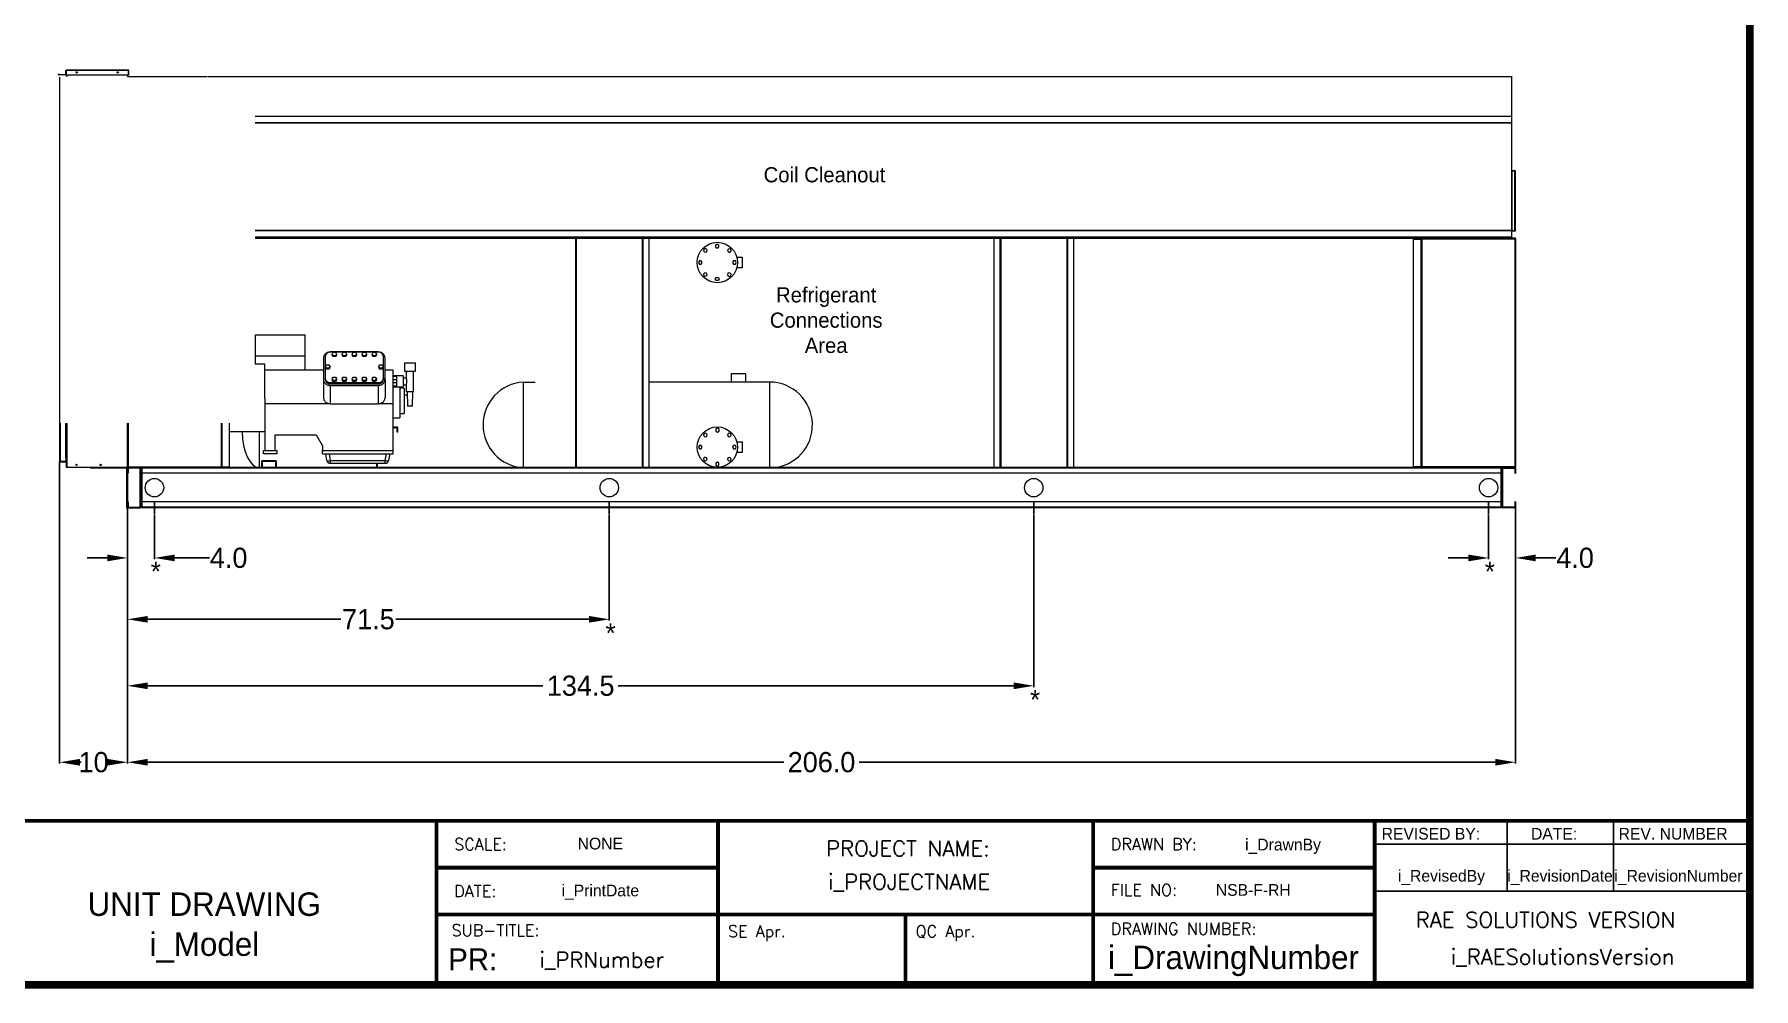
# Model space of a CAD drawing. Header units: inches. Extents: x 3940 to 4398, y -300 to -10.
# Drawn here: x 4138.4 to 4393.5, y -293.3 to -151.7 of the extents above; entities that cross this region are included whole.
import ezdxf
from ezdxf.enums import TextEntityAlignment as Align

# ---------------------------------------------------------------- set-up
doc = ezdxf.new("R2010")
doc.units = ezdxf.units.IN
doc.header["$MEASUREMENT"] = 0
doc.header["$PDSIZE"] = -1
doc.layers.add('L192', color=7, linetype='Continuous')
doc.styles.add('SIMPLEX', font='SIMPLEX')
doc.dimstyles.get("Standard").update_dxf_attribs({"dimtxt": 3, "dimasz": 3, "dimexe": 0.18, "dimexo": 0.0625, "dimgap": 0.09, "dimtad": 0, "dimtih": 1, "dimtoh": 1, "dimdec": 1, "dimzin": 0, "dimdsep": 46, "dimtxsty": 'Standard', "dimcen": 0.09, "dimadec": 0, "dimazin": 0, "dimtfac": 1, "dimtdec": 1, "dimtofl": 0, "dimtmove": 0, "dimatfit": 3, "dimfxl": 1, "dimtolj": 1, "dimtzin": 0, "dimarcsym": 0})

# ---------------------------------------------------------------- blocks, each defined once
blk = doc.blocks.new('*D2')
at = {"color": 0, "lineweight": -2}
for p, q in [((4152.19, -222.04), (4152.19, -229.59)), ((4156.19, -223.04), (4156.19, -229.59)), ((4149.19, -229.41), (4146.19, -229.41)), ((4159.19, -229.41), (4164.36, -229.41))]:
    blk.add_line(p, q, dxfattribs=at)
at = {"color": 0}
for points in [[(4149.19, -228.91), (4149.19, -229.91), (4152.19, -229.41)], [(4159.19, -228.91), (4159.19, -229.91), (4156.19, -229.41)]]:
    blk.add_solid(points, dxfattribs=at)
at = {"layer": 'Defpoints', "color": 0}
for p in [(4152.19, -221.98), (4156.19, -222.98), (4152.19, -229.41)]:
    blk.add_point(p, dxfattribs=at)
at = {"color": 0, "insert": (4167.2, -229.41), "char_height": 3, "attachment_point": 5}
blk.add_mtext('\\A1;4.0', dxfattribs=at)
blk = doc.blocks.new('*D3')
at = {"color": 0, "lineweight": -2}
for p, q in [((4142.12, -215.13), (4142.12, -259.92)), ((4152.19, -222.04), (4152.19, -259.92)), ((4145.12, -259.74), (4145.32, -259.74)), ((4149.19, -259.74), (4149, -259.74))]:
    blk.add_line(p, q, dxfattribs=at)
at = {"color": 0}
for points in [[(4145.12, -259.24), (4145.12, -260.24), (4142.12, -259.74)], [(4149.19, -259.24), (4149.19, -260.24), (4152.19, -259.74)]]:
    blk.add_solid(points, dxfattribs=at)
at = {"layer": 'Defpoints', "color": 0}
for p in [(4142.12, -215.07), (4152.19, -221.98), (4142.12, -259.74)]:
    blk.add_point(p, dxfattribs=at)
at = {"color": 0, "insert": (4147.16, -259.74), "char_height": 3, "attachment_point": 5}
blk.add_mtext('\\A1;10', dxfattribs=at)
blk = doc.blocks.new('*D4')
at = {"color": 0, "lineweight": -2}
for p, q in [((4358.19, -221.93), (4358.19, -229.59)), ((4354.19, -223.04), (4354.19, -229.59)), ((4351.19, -229.41), (4348.19, -229.41)), ((4361.19, -229.41), (4364.19, -229.41))]:
    blk.add_line(p, q, dxfattribs=at)
at = {"color": 0}
for points in [[(4351.19, -228.91), (4351.19, -229.91), (4354.19, -229.41)], [(4361.19, -228.91), (4361.19, -229.91), (4358.19, -229.41)]]:
    blk.add_solid(points, dxfattribs=at)
at = {"layer": 'Defpoints', "color": 0}
for p in [(4358.19, -221.87), (4354.19, -222.98), (4358.19, -229.41)]:
    blk.add_point(p, dxfattribs=at)
at = {"color": 0, "insert": (4367.03, -229.41), "char_height": 3, "attachment_point": 5}
blk.add_mtext('\\A1;4.0', dxfattribs=at)
blk = doc.blocks.new('*D5')
at = {"color": 0, "lineweight": -2}
for p, q in [((4152.19, -225.87), (4152.19, -259.92)), ((4358.19, -225.82), (4358.19, -259.92)), ((4155.19, -259.74), (4249.6, -259.74)), ((4355.19, -259.74), (4260.78, -259.74))]:
    blk.add_line(p, q, dxfattribs=at)
at = {"color": 0}
for points in [[(4155.19, -259.24), (4155.19, -260.24), (4152.19, -259.74)], [(4355.19, -259.24), (4355.19, -260.24), (4358.19, -259.74)]]:
    blk.add_solid(points, dxfattribs=at)
at = {"layer": 'Defpoints', "color": 0}
for p in [(4152.19, -225.81), (4358.19, -225.76), (4358.19, -259.74)]:
    blk.add_point(p, dxfattribs=at)
at = {"color": 0, "insert": (4255.19, -259.74), "char_height": 3, "attachment_point": 5}
blk.add_mtext('\\A1;206.0', dxfattribs=at)
blk = doc.blocks.new('*D11')
at = {"color": 0, "lineweight": -2}
for p, q in [((4152.19, -222.04), (4152.19, -238.7)), ((4223.69, -223.04), (4223.69, -238.7)), ((4155.19, -238.52), (4183.85, -238.52)), ((4220.69, -238.52), (4192.03, -238.52))]:
    blk.add_line(p, q, dxfattribs=at)
at = {"color": 0}
for points in [[(4155.19, -238.02), (4155.19, -239.02), (4152.19, -238.52)], [(4220.69, -238.02), (4220.69, -239.02), (4223.69, -238.52)]]:
    blk.add_solid(points, dxfattribs=at)
at = {"layer": 'Defpoints', "color": 0}
for p in [(4152.19, -221.98), (4223.69, -222.98), (4223.69, -238.52)]:
    blk.add_point(p, dxfattribs=at)
at = {"color": 0, "insert": (4187.94, -238.52), "char_height": 3, "attachment_point": 5}
blk.add_mtext('\\A1;71.5', dxfattribs=at)
blk = doc.blocks.new('*D12')
at = {"color": 0, "lineweight": -2}
for p, q in [((4152.19, -222.04), (4152.19, -248.57)), ((4286.69, -223.04), (4286.69, -248.57)), ((4155.19, -248.39), (4213.85, -248.39)), ((4283.69, -248.39), (4225.03, -248.39))]:
    blk.add_line(p, q, dxfattribs=at)
at = {"color": 0}
for points in [[(4155.19, -247.89), (4155.19, -248.89), (4152.19, -248.39)], [(4283.69, -247.89), (4283.69, -248.89), (4286.69, -248.39)]]:
    blk.add_solid(points, dxfattribs=at)
at = {"layer": 'Defpoints', "color": 0}
for p in [(4152.19, -221.98), (4286.69, -222.98), (4286.69, -248.39)]:
    blk.add_point(p, dxfattribs=at)
at = {"color": 0, "insert": (4219.44, -248.39), "char_height": 3, "attachment_point": 5}
blk.add_mtext('\\A1;134.5', dxfattribs=at)

msp = doc.modelspace()

# ---------------------------------------------------------------- linework, layer by layer
at = {"color": 7, "lineweight": 25}
for p, q in [((4392.97, -292.78), (4392.97, -14.34)), ((4198.06, -268.42), (4337.28, -268.42)), ((4198.06, -292.78), (4198.06, -268.42)), ((4239.83, -268.42), (4239.83, -292.78)), ((4295.51, -268.42), (4295.51, -282.34)), ((4337.28, -268.42), (4337.28, -292.78)), ((4337.28, -268.42), (4392.97, -268.42)), ((4337.28, -268.42), (4337.28, -271.9)), ((4356.93, -268.42), (4356.93, -278.86)), ((4372.75, -268.42), (4372.75, -278.86)), ((4337.28, -271.9), (4392.97, -271.9)), ((4239.83, -275.38), (4198.06, -275.38)), ((4295.51, -275.38), (4337.28, -275.38)), ((4295.51, -282.34), (4295.51, -275.38)), ((4337.28, -278.86), (4392.97, -278.86)), ((4337.28, -282.34), (4198.06, -282.34)), ((4267.67, -282.34), (4267.67, -292.78)), ((4295.51, -282.34), (4295.51, -292.78))]:
    msp.add_line(p, q, dxfattribs=at)
at = {"color": 7, "linetype": 'Continuous', "lineweight": 15}
for p, q in [((4242.63, -184.78), (4243.39, -184.78)), ((4243.39, -184.78), (4243.39, -186.35)), ((4243.39, -186.35), (4242.63, -186.35)), ((4242.63, -212.18), (4243.39, -212.18)), ((4243.39, -213.75), (4242.63, -213.75)), ((4243.39, -212.18), (4243.39, -213.75))]:
    msp.add_line(p, q, dxfattribs=at)
at = {"color": 7}
for p, q in [((4156.19, -220.98), (4156.19, -222.98)), ((4156.19, -220.98), (4156.19, -222.98)), ((4223.69, -220.98), (4223.69, -222.98)), ((4286.69, -220.98), (4286.69, -222.98)), ((4354.19, -220.98), (4354.19, -222.98)), ((4354.19, -220.98), (4354.19, -222.98))]:
    msp.add_line(p, q, dxfattribs=at)
at = {"color": 7, "lineweight": 25}
for points, const_width in [([(3947.47, -292.78), (4392.97, -292.78), (4392.97, -14.34), (3947.47, -14.34), (3947.47, -292.78)], 1.11), ([(4392.97, -268.42), (4058.84, -268.42), (4058.84, -292.78)], 0.557), ([(4198.06, -268.42), (4198.06, -292.78)], 0.557), ([(4239.83, -268.42), (4239.83, -292.78)], 0.557), ([(4295.51, -268.42), (4295.51, -292.78)], 0.557), ([(4337.28, -292.78), (4337.28, -268.42), (4392.97, -268.42)], 0.557), ([(4239.83, -275.38), (4198.06, -275.38)], 0.557), ([(4337.28, -275.38), (4295.51, -275.38), (4295.51, -292.78)], 0.557), ([(4337.28, -282.34), (4198.06, -282.34)], 0.557), ([(4267.67, -282.34), (4267.67, -292.78)], 0.557)]:
    msp.add_lwpolyline(points, dxfattribs=dict(at, const_width=const_width))
at = {"color": 7, "linetype": 'Continuous', "lineweight": 15}
for points in [[(4238.15, -183.97), (4238.22, -183.7), (4238.02, -183.5), (4237.75, -183.57), (4237.68, -183.85), (4237.88, -184.04)], [(4239.43, -183.12), (4239.57, -183.37), (4239.85, -183.37), (4239.99, -183.12), (4239.85, -182.88), (4239.57, -182.88)], [(4241.32, -183.98), (4241.59, -184.05), (4241.79, -183.85), (4241.72, -183.58), (4241.45, -183.51), (4241.25, -183.71)], [(4237.49, -185.56), (4237.35, -185.31), (4237.07, -185.31), (4236.93, -185.56), (4237.07, -185.8), (4237.35, -185.8)], [(4241.98, -185.57), (4242.12, -185.81), (4242.4, -185.81), (4242.54, -185.57), (4242.4, -185.32), (4242.12, -185.32)], [(4238.14, -187.14), (4237.87, -187.07), (4237.67, -187.27), (4237.74, -187.54), (4238.02, -187.61), (4238.21, -187.41)], [(4239.43, -188), (4239.57, -187.76), (4239.85, -187.76), (4239.99, -188), (4239.85, -188.24), (4239.57, -188.24)], [(4241.31, -187.15), (4241.24, -187.42), (4241.44, -187.62), (4241.71, -187.55), (4241.78, -187.28), (4241.58, -187.08)], [(4238.15, -211.37), (4238.22, -211.1), (4238.02, -210.9), (4237.75, -210.97), (4237.68, -211.24), (4237.88, -211.44)], [(4241.32, -211.38), (4241.59, -211.45), (4241.79, -211.25), (4241.72, -210.98), (4241.45, -210.91), (4241.25, -211.11)], [(4237.49, -212.95), (4237.35, -212.71), (4237.07, -212.71), (4236.93, -212.95), (4237.07, -213.2), (4237.35, -213.2)], [(4241.98, -212.97), (4242.12, -213.21), (4242.4, -213.21), (4242.54, -212.97), (4242.4, -212.72), (4242.12, -212.72)], [(4238.14, -214.54), (4237.87, -214.47), (4237.67, -214.67), (4237.74, -214.94), (4238.02, -215.01), (4238.21, -214.81)], [(4241.31, -214.55), (4241.24, -214.82), (4241.44, -215.02), (4241.71, -214.95), (4241.78, -214.68), (4241.58, -214.48)]]:
    msp.add_lwpolyline(points, close=True, dxfattribs=at)
for centre in [(4239.73, -185.56), (4239.73, -212.96)]:
    msp.add_circle(centre, 3, dxfattribs=at)
at = {"color": 7, "lineweight": 25}
msp.add_point((4337.28, -292.78), dxfattribs=at)
at = {"layer": 'L192', "color": 7, "linetype": 'Continuous', "lineweight": 15}
for p, q in [((4142.15, -157.63), (4141.9, -157.64)), ((4141.9, -157.64), (4141.9, -157.71)), ((4142.15, -157.7), (4141.9, -157.71)), ((4142.12, -158.03), (4142.12, -215.07)), ((4142.12, -158.03), (4142.12, -215.07)), ((4142.15, -157.63), (4143.05, -157.59)), ((4142.15, -157.63), (4142.15, -157.7)), ((4142.15, -157.7), (4143.05, -157.66)), ((4143.12, -157.05), (4143.05, -157.05)), ((4143.05, -157.59), (4143.05, -157.05)), ((4143.12, -157.59), (4143.05, -157.59)), ((4143.05, -157.59), (4143.05, -157.66)), ((4143.12, -157.05), (4143.12, -156.98)), ((4143.12, -156.98), (4152.27, -156.98)), ((4152.27, -157.05), (4143.12, -157.05)), ((4143.12, -157.73), (4143.12, -157.05)), ((4143.12, -157.59), (4143.12, -157.05)), ((4143.12, -157.11), (4143.12, -157.11)), ((4143.12, -157.93), (4143.12, -157.59)), ((4152.27, -157.73), (4143.12, -157.73)), ((4143.19, -157.73), (4143.19, -157.93)), ((4152.12, -157.73), (4152.12, -157.93)), ((4152.19, -157.73), (4152.19, -157.93)), ((4152.19, -157.93), (4164.07, -157.93)), ((4152.27, -156.98), (4152.27, -157.05)), ((4152.27, -157.05), (4152.27, -157.73)), ((4152.27, -157.05), (4152.27, -157.73)), ((4152.34, -157.05), (4152.27, -157.05)), ((4152.34, -157.73), (4152.27, -157.73)), ((4152.34, -157.05), (4152.34, -157.73)), ((4164.15, -157.93), (4357.65, -157.93)), ((4171.12, -157.97), (4357.65, -157.97)), ((4357.65, -157.97), (4357.65, -157.93)), ((4357.65, -171.98), (4357.65, -157.97)), ((4171.12, -163.84), (4357.6, -163.84)), ((4171.12, -164.76), (4357.6, -164.76)), ((4171.12, -164.76), (4357.6, -164.76)), ((4171.12, -164.76), (4357.6, -164.76)), ((4171.12, -164.81), (4357.6, -164.81)), ((4171.12, -164.81), (4357.6, -164.81)), ((4171.12, -164.81), (4357.6, -164.81)), ((4357.6, -171.01), (4357.6, -171.93)), ((4357.6, -171.93), (4357.6, -171.98)), ((4357.6, -171.93), (4357.6, -171.93)), ((4357.6, -171.98), (4357.65, -171.98)), ((4357.6, -171.98), (4357.6, -180.76)), ((4357.65, -171.91), (4358.09, -171.91)), ((4357.65, -171.96), (4358.09, -171.96)), ((4357.65, -171.96), (4358.09, -171.96)), ((4357.65, -171.98), (4357.65, -180.76)), ((4358.09, -171.96), (4358.09, -171.91)), ((4358.09, -180.86), (4358.09, -171.96)), ((4358.09, -171.96), (4358.13, -171.96)), ((4358.13, -171.96), (4358.13, -180.86)), ((4171.12, -180.76), (4357.6, -180.76)), ((4171.12, -180.81), (4357.6, -180.81)), ((4171.12, -180.81), (4357.6, -180.81)), ((4357.65, -180.76), (4357.6, -180.76)), ((4357.6, -180.76), (4357.6, -180.81)), ((4357.6, -180.81), (4357.6, -180.81)), ((4357.6, -180.81), (4357.6, -181.74)), ((4357.65, -181.92), (4357.65, -180.76)), ((4358.09, -180.86), (4357.65, -180.86)), ((4358.09, -180.87), (4357.65, -180.87)), ((4358.09, -180.91), (4357.65, -180.91)), ((4358.13, -180.86), (4358.09, -180.86)), ((4358.09, -180.91), (4358.09, -180.87)), ((4171.12, -181.74), (4357.6, -181.74)), ((4171.12, -181.92), (4357.65, -181.92)), ((4171.12, -181.93), (4357.4, -181.93)), ((4171.12, -181.97), (4357.4, -181.97)), ((4218.69, -181.97), (4218.69, -215.98)), ((4218.69, -181.97), (4218.69, -215.98)), ((4218.8, -181.97), (4218.8, -215.98)), ((4228.58, -181.97), (4228.58, -215.98)), ((4228.69, -181.97), (4228.69, -215.98)), ((4228.69, -215.98), (4228.69, -181.97)), ((4229.59, -215.98), (4229.59, -181.97)), ((4280.79, -215.98), (4280.79, -181.97)), ((4281.69, -181.97), (4281.69, -215.98)), ((4281.69, -215.98), (4281.69, -181.97)), ((4281.8, -181.97), (4281.8, -215.98)), ((4291.58, -181.97), (4291.58, -215.98)), ((4291.69, -181.97), (4291.69, -215.98)), ((4291.69, -181.97), (4291.69, -215.98)), ((4292.59, -181.97), (4292.59, -215.98)), ((4343.04, -215.87), (4343.04, -182.08)), ((4343.04, -182.08), (4344.19, -182.08)), ((4344.19, -182.08), (4344.19, -215.87)), ((4344.29, -182.08), (4344.19, -182.08)), ((4344.19, -215.87), (4344.19, -182.08)), ((4344.19, -182.08), (4344.19, -182.08)), ((4344.29, -181.97), (4344.29, -182.08)), ((4344.29, -182.08), (4344.29, -215.87)), ((4358.08, -182.08), (4344.29, -182.08)), ((4357.4, -181.93), (4357.4, -181.97)), ((4357.4, -181.93), (4357.65, -181.93)), ((4357.4, -181.97), (4357.5, -181.97)), ((4358.08, -181.97), (4357.5, -181.97)), ((4357.65, -181.91), (4357.9, -181.91)), ((4357.65, -181.93), (4357.65, -181.92)), ((4357.65, -181.93), (4357.65, -181.97)), ((4357.9, -181.91), (4357.9, -181.97)), ((4357.9, -181.91), (4358.15, -181.91)), ((4358.08, -182.08), (4358.08, -181.97)), ((4358.08, -181.97), (4358.08, -181.97)), ((4358.08, -181.98), (4358.15, -181.98)), ((4358.08, -182.08), (4358.08, -215.87)), ((4358.19, -182.08), (4358.08, -182.08)), ((4358.15, -181.91), (4358.15, -181.98)), ((4358.19, -182.08), (4358.19, -215.87)), ((4171.17, -196.27), (4178.55, -196.27)), ((4171.17, -199.4), (4171.17, -196.27)), ((4178.55, -199.4), (4178.55, -196.27)), ((4189.41, -198.84), (4182.29, -198.84)), ((4189.41, -198.86), (4182.29, -198.86)), ((4182.56, -199.14), (4182.73, -198.89)), ((4182.73, -198.89), (4183.05, -198.89)), ((4183.05, -198.89), (4183.21, -199.14)), ((4184.04, -199.14), (4184.21, -198.89)), ((4184.21, -198.89), (4184.53, -198.89)), ((4184.53, -198.89), (4184.69, -199.14)), ((4185.52, -199.14), (4185.69, -198.89)), ((4185.69, -198.89), (4186.01, -198.89)), ((4186.01, -198.89), (4186.17, -199.14)), ((4187, -199.14), (4187.17, -198.89)), ((4187.17, -198.89), (4187.49, -198.89)), ((4187.49, -198.89), (4187.65, -199.14)), ((4188.49, -199.14), (4188.65, -198.89)), ((4188.65, -198.89), (4188.97, -198.89)), ((4188.97, -198.89), (4189.13, -199.14)), ((4172.59, -200.66), (4171.12, -200.66)), ((4171.17, -200.66), (4171.17, -199.4)), ((4171.17, -199.4), (4178.55, -199.4)), ((4172.59, -205.73), (4172.59, -200.66)), ((4181.29, -201.55), (4172.59, -201.55)), ((4178.55, -201.55), (4178.55, -199.4)), ((4180.41, -201.48), (4180.41, -201.55)), ((4180.41, -201.48), (4181.29, -201.48)), ((4181.29, -199.73), (4181.29, -202.93)), ((4181.54, -199.52), (4181.54, -202.72)), ((4181.56, -200.98), (4181.73, -200.74)), ((4181.72, -201.23), (4181.56, -200.98)), ((4181.56, -200.98), (4181.56, -201.12)), ((4181.72, -201.37), (4181.56, -201.12)), ((4181.72, -201.23), (4181.72, -201.37)), ((4182.05, -201.24), (4181.72, -201.23)), ((4182.05, -201.37), (4181.72, -201.37)), ((4181.73, -200.74), (4182.05, -200.74)), ((4182.05, -200.74), (4182.21, -200.99)), ((4182.21, -200.99), (4182.05, -201.24)), ((4182.21, -201.12), (4182.05, -201.37)), ((4182.05, -201.24), (4182.05, -201.37)), ((4182.21, -200.99), (4182.21, -201.12)), ((4182.73, -199.39), (4182.56, -199.14)), ((4182.56, -199.14), (4182.56, -199.28)), ((4182.73, -199.53), (4182.56, -199.28)), ((4183.05, -199.39), (4182.73, -199.39)), ((4182.73, -199.39), (4182.73, -199.53)), ((4183.05, -199.53), (4182.73, -199.53)), ((4183.21, -199.14), (4183.05, -199.39)), ((4183.21, -199.28), (4183.05, -199.53)), ((4183.05, -199.39), (4183.05, -199.53)), ((4183.21, -199.14), (4183.21, -199.28)), ((4184.21, -199.39), (4184.04, -199.14)), ((4184.04, -199.14), (4184.04, -199.28)), ((4184.21, -199.53), (4184.04, -199.28)), ((4184.53, -199.39), (4184.21, -199.39)), ((4184.21, -199.39), (4184.21, -199.53)), ((4184.53, -199.53), (4184.21, -199.53)), ((4184.69, -199.14), (4184.53, -199.39)), ((4184.69, -199.28), (4184.53, -199.53)), ((4184.53, -199.39), (4184.53, -199.53)), ((4184.69, -199.14), (4184.69, -199.28)), ((4185.69, -199.39), (4185.52, -199.14)), ((4185.52, -199.14), (4185.52, -199.28)), ((4185.69, -199.53), (4185.52, -199.28)), ((4186.01, -199.39), (4185.69, -199.39)), ((4185.69, -199.39), (4185.69, -199.53)), ((4186.01, -199.53), (4185.69, -199.53)), ((4186.17, -199.14), (4186.01, -199.39)), ((4186.17, -199.28), (4186.01, -199.53)), ((4186.01, -199.39), (4186.01, -199.53)), ((4186.17, -199.14), (4186.17, -199.28)), ((4187, -199.14), (4187, -199.28)), ((4187.17, -199.39), (4187, -199.14)), ((4187.17, -199.53), (4187, -199.28)), ((4187.17, -199.39), (4187.17, -199.53)), ((4187.49, -199.39), (4187.17, -199.39)), ((4187.49, -199.53), (4187.17, -199.53)), ((4187.65, -199.14), (4187.49, -199.39)), ((4187.65, -199.28), (4187.49, -199.53)), ((4187.49, -199.39), (4187.49, -199.53)), ((4187.65, -199.14), (4187.65, -199.28)), ((4188.49, -199.14), (4188.49, -199.28)), ((4188.65, -199.39), (4188.49, -199.14)), ((4188.65, -199.53), (4188.49, -199.28)), ((4188.65, -199.39), (4188.65, -199.53)), ((4188.97, -199.39), (4188.65, -199.39)), ((4188.97, -199.53), (4188.65, -199.53)), ((4189.13, -199.14), (4188.97, -199.39)), ((4189.13, -199.28), (4188.97, -199.53)), ((4188.97, -199.39), (4188.97, -199.53)), ((4189.13, -199.14), (4189.13, -199.28)), ((4189.49, -200.99), (4189.65, -200.74)), ((4189.65, -201.24), (4189.49, -200.99)), ((4189.49, -200.99), (4189.49, -201.12)), ((4189.65, -201.37), (4189.49, -201.12)), ((4189.65, -200.74), (4189.97, -200.74)), ((4189.97, -201.23), (4189.65, -201.24)), ((4189.65, -201.24), (4189.65, -201.37)), ((4189.97, -201.37), (4189.65, -201.37)), ((4189.97, -200.74), (4190.13, -200.98)), ((4190.13, -200.98), (4189.97, -201.23)), ((4190.13, -201.12), (4189.97, -201.37)), ((4189.97, -201.23), (4189.97, -201.37)), ((4190.13, -200.98), (4190.13, -201.12)), ((4190.16, -202.72), (4190.16, -199.52)), ((4190.41, -202.93), (4190.41, -199.73)), ((4191.61, -201.55), (4190.41, -201.55)), ((4191.61, -206.52), (4191.61, -201.55)), ((4193.29, -200.46), (4193.29, -201.71)), ((4193.29, -200.46), (4194.92, -200.46)), ((4194.92, -201.71), (4194.92, -200.46)), ((4181.29, -202.93), (4181.29, -205.63)), ((4181.54, -202.72), (4181.54, -202.93)), ((4182.29, -203.39), (4182.29, -203.59)), ((4182.29, -203.39), (4189.41, -203.39)), ((4182.29, -203.59), (4189.41, -203.59)), ((4182.29, -203.82), (4189.41, -203.82)), ((4182.29, -203.82), (4182.29, -206.52)), ((4182.56, -202.83), (4182.73, -202.58)), ((4182.56, -202.83), (4182.56, -202.97)), ((4182.73, -203.08), (4182.56, -202.83)), ((4182.73, -203.22), (4182.56, -202.97)), ((4182.73, -202.58), (4183.05, -202.58)), ((4182.73, -203.08), (4182.73, -203.22)), ((4183.05, -203.08), (4182.73, -203.08)), ((4183.05, -203.22), (4182.73, -203.22)), ((4183.05, -202.58), (4183.21, -202.83)), ((4183.21, -202.83), (4183.05, -203.08)), ((4183.21, -202.97), (4183.05, -203.22)), ((4183.05, -203.08), (4183.05, -203.22)), ((4183.21, -202.83), (4183.21, -202.97)), ((4184.04, -202.83), (4184.21, -202.58)), ((4184.21, -203.08), (4184.04, -202.83)), ((4184.04, -202.83), (4184.04, -202.97)), ((4184.21, -203.22), (4184.04, -202.97)), ((4184.21, -202.58), (4184.53, -202.58)), ((4184.53, -203.08), (4184.21, -203.08)), ((4184.21, -203.08), (4184.21, -203.22)), ((4184.53, -203.22), (4184.21, -203.22)), ((4184.53, -202.58), (4184.69, -202.83)), ((4184.69, -202.83), (4184.53, -203.08)), ((4184.69, -202.97), (4184.53, -203.22)), ((4184.53, -203.08), (4184.53, -203.22)), ((4184.69, -202.83), (4184.69, -202.97)), ((4185.52, -202.83), (4185.69, -202.58)), ((4185.69, -203.08), (4185.52, -202.83)), ((4185.52, -202.83), (4185.52, -202.97)), ((4185.69, -203.22), (4185.52, -202.97)), ((4185.69, -202.58), (4186.01, -202.58)), ((4185.69, -203.08), (4185.69, -203.22)), ((4186.01, -203.08), (4185.69, -203.08)), ((4186.01, -203.22), (4185.69, -203.22)), ((4186.01, -202.58), (4186.17, -202.83)), ((4186.17, -202.83), (4186.01, -203.08)), ((4186.17, -202.97), (4186.01, -203.22)), ((4186.01, -203.08), (4186.01, -203.22)), ((4186.17, -202.83), (4186.17, -202.97)), ((4187, -202.83), (4187.17, -202.58)), ((4187.17, -203.08), (4187, -202.83)), ((4187, -202.83), (4187, -202.97)), ((4187.17, -203.22), (4187, -202.97)), ((4187.17, -202.58), (4187.49, -202.58)), ((4187.49, -203.08), (4187.17, -203.08)), ((4187.17, -203.08), (4187.17, -203.22)), ((4187.49, -203.22), (4187.17, -203.22)), ((4187.49, -202.58), (4187.65, -202.83)), ((4187.65, -202.83), (4187.49, -203.08)), ((4187.65, -202.97), (4187.49, -203.22)), ((4187.49, -203.08), (4187.49, -203.22)), ((4187.65, -202.83), (4187.65, -202.97)), ((4188.49, -202.83), (4188.65, -202.58)), ((4188.49, -202.83), (4188.49, -202.97)), ((4188.65, -203.08), (4188.49, -202.83)), ((4188.65, -203.22), (4188.49, -202.97)), ((4188.65, -202.58), (4188.97, -202.58)), ((4188.65, -203.08), (4188.65, -203.22)), ((4188.97, -203.08), (4188.65, -203.08)), ((4188.97, -203.22), (4188.65, -203.22)), ((4188.97, -202.58), (4189.13, -202.83)), ((4189.13, -202.83), (4188.97, -203.08)), ((4189.13, -202.97), (4188.97, -203.22)), ((4188.97, -203.08), (4188.97, -203.22)), ((4189.13, -202.83), (4189.13, -202.97)), ((4189.41, -203.39), (4189.41, -203.59)), ((4189.41, -203.82), (4189.41, -206.52)), ((4190.16, -202.72), (4190.16, -202.93)), ((4190.41, -202.93), (4190.41, -205.63)), ((4193.11, -202.4), (4191.61, -202.4)), ((4192.11, -202.5), (4191.61, -202.5)), ((4192.11, -202.99), (4191.61, -202.99)), ((4192.11, -203.42), (4191.61, -203.42)), ((4192.11, -203.91), (4191.61, -203.91)), ((4191.61, -204.02), (4193.11, -204.02)), ((4192.11, -202.5), (4192.11, -202.99)), ((4192.11, -202.99), (4192.11, -203.42)), ((4192.11, -203.42), (4192.11, -203.91)), ((4192.61, -204.02), (4192.61, -208.6)), ((4193.11, -202.4), (4193.11, -204.02)), ((4193.61, -202.71), (4193.11, -202.71)), ((4193.11, -203.71), (4193.61, -203.71)), ((4193.29, -201.71), (4194.92, -201.71)), ((4193.61, -202.88), (4193.61, -201.71)), ((4193.61, -202.88), (4193.61, -203.54)), ((4193.61, -204.71), (4193.61, -203.54)), ((4194.61, -204.71), (4194.61, -201.71)), ((4210.92, -203.31), (4210.92, -216.03)), ((4210.92, -203.31), (4212.69, -203.31)), ((4229.59, -203.29), (4247.47, -203.29)), ((4247.47, -203.29), (4247.47, -216.03)), ((4172.59, -205.73), (4172.59, -206.52)), ((4172.59, -206.52), (4172.59, -213.48)), ((4182.29, -206.52), (4172.59, -206.52)), ((4182.29, -206.52), (4189.41, -206.52)), ((4191.61, -206.52), (4189.41, -206.52)), ((4191.61, -213.48), (4191.61, -206.52)), ((4193.23, -204.23), (4192.61, -204.23)), ((4193.23, -204.23), (4193.23, -207.97)), ((4193.69, -205.23), (4193.23, -205.23)), ((4193.61, -204.71), (4194.61, -204.71)), ((4193.67, -204.71), (4193.74, -206.88)), ((4194.47, -206.88), (4194.54, -204.71)), ((4191.61, -208.6), (4192.61, -208.6)), ((4192.61, -207.97), (4193.23, -207.97)), ((4194.47, -206.88), (4193.74, -206.88)), ((4142.19, -209.43), (4142.19, -215.07)), ((4142.19, -209.43), (4142.19, -215.07)), ((4143.04, -214.57), (4143.04, -209.43)), ((4143.04, -209.43), (4143.04, -215.07)), ((4143.04, -214.57), (4143.04, -209.43)), ((4143.04, -209.43), (4143.04, -215.07)), ((4143.12, -215.98), (4143.12, -209.43)), ((4143.12, -215.98), (4143.12, -209.43)), ((4143.19, -209.43), (4143.19, -215.98)), ((4143.19, -209.43), (4143.19, -215.98)), ((4152.12, -209.43), (4152.12, -215.98)), ((4152.19, -209.43), (4152.19, -215.98)), ((4152.3, -209.43), (4152.3, -215.87)), ((4166.09, -209.43), (4166.09, -215.87)), ((4166.19, -209.43), (4166.19, -215.87)), ((4166.2, -215.87), (4166.2, -209.43)), ((4167.34, -215.87), (4167.34, -209.43)), ((4167.34, -210.66), (4172.59, -210.66)), ((4171.71, -210.66), (4171.71, -215.98)), ((4171.72, -210.66), (4171.72, -215.97)), ((4171.73, -210.66), (4171.73, -215.98)), ((4174.12, -211.13), (4178, -211.13)), ((4174.12, -213.48), (4174.12, -211.13)), ((4178, -211.13), (4180.2, -211.13)), ((4180.2, -211.13), (4181.11, -212.76)), ((4191.61, -209.98), (4191.82, -209.98)), ((4191.61, -210.08), (4191.82, -210.08)), ((4191.82, -209.98), (4191.82, -210.08)), ((4192.2, -209.98), (4191.82, -209.98)), ((4192.2, -210.08), (4191.82, -210.08)), ((4192.2, -209.98), (4192.2, -210.08)), ((4192.2, -210.08), (4192.3, -210.08)), ((4192.2, -210.73), (4192.2, -210.08)), ((4192.3, -210.73), (4192.2, -210.73)), ((4192.3, -210.73), (4192.3, -210.08)), ((4172.36, -213.98), (4172.36, -213.48)), ((4172.36, -213.48), (4174.36, -213.48)), ((4174.36, -213.98), (4172.36, -213.98)), ((4174.36, -213.48), (4174.36, -213.98)), ((4181.11, -212.76), (4181.11, -213.48)), ((4181.11, -213.48), (4191.61, -213.48)), ((4181.11, -213.98), (4181.11, -213.48)), ((4181.11, -213.98), (4191.61, -213.98)), ((4181.78, -214.97), (4181.61, -213.98)), ((4182.1, -213.98), (4182.27, -214.97)), ((4190.44, -214.97), (4190.61, -213.98)), ((4191.11, -213.98), (4190.93, -214.97)), ((4191.61, -213.98), (4191.61, -213.48)), ((4142.12, -215.07), (4142.19, -215.07)), ((4142.19, -215.07), (4143.04, -215.07)), ((4142.19, -215.07), (4142.19, -215.15)), ((4142.19, -215.07), (4143.12, -215.07)), ((4142.19, -215.15), (4143.12, -215.15)), ((4143.04, -214.57), (4143.12, -214.57)), ((4143.04, -214.57), (4143.04, -215.07)), ((4143.04, -215.07), (4143.12, -215.07)), ((4143.04, -215.07), (4143.04, -215.07)), ((4143.19, -215.98), (4143.12, -215.98)), ((4152.12, -215.98), (4143.19, -215.98)), ((4146.69, -215.98), (4146.69, -216.11)), ((4152.06, -216.11), (4146.69, -216.11)), ((4150.69, -216.11), (4150.19, -216.11)), ((4152.06, -215.98), (4152.06, -221.98)), ((4152.06, -215.98), (4152.06, -221.98)), ((4152.19, -215.98), (4152.12, -215.98)), ((4152.19, -215.87), (4152.3, -215.87)), ((4152.19, -215.98), (4152.19, -216.08)), ((4152.3, -216.08), (4152.19, -216.08)), ((4152.19, -216.08), (4152.19, -216.85)), ((4152.19, -216.85), (4152.19, -221.1)), ((4152.3, -216.85), (4152.19, -216.85)), ((4152.3, -215.87), (4166.09, -215.87)), ((4152.3, -215.87), (4152.3, -215.98)), ((4152.3, -215.98), (4152.3, -216.08)), ((4154.09, -215.98), (4152.3, -215.98)), ((4154.09, -216.08), (4152.3, -216.08)), ((4152.3, -216.08), (4152.3, -216.85)), ((4154.09, -215.98), (4166.09, -215.98)), ((4154.09, -216.08), (4154.09, -215.98)), ((4154.09, -221.87), (4154.09, -216.08)), ((4154.19, -216.08), (4154.09, -216.08)), ((4154.19, -216.08), (4154.19, -221.87)), ((4154.19, -216.08), (4154.3, -216.08)), ((4356.08, -215.98), (4154.3, -215.98)), ((4154.3, -215.98), (4154.3, -216.08)), ((4356.08, -216.08), (4154.3, -216.08)), ((4154.3, -216.08), (4154.3, -216.85)), ((4154.3, -216.08), (4154.3, -221.87)), ((4154.3, -216.08), (4154.3, -216.08)), ((4356.08, -216.85), (4154.3, -216.85)), ((4154.3, -221.1), (4154.3, -216.85)), ((4166.09, -215.87), (4166.09, -215.98)), ((4166.09, -215.87), (4166.19, -215.87)), ((4166.19, -215.87), (4166.2, -215.87)), ((4166.2, -215.87), (4167.34, -215.87)), ((4171.71, -215.98), (4171.72, -215.97)), ((4171.72, -215.97), (4171.73, -215.98)), ((4172.19, -215.08), (4172.09, -215.08)), ((4172.09, -215.08), (4172.09, -215.98)), ((4172.19, -214.98), (4172.19, -215.08)), ((4174.19, -214.98), (4172.19, -214.98)), ((4174.19, -215.08), (4172.19, -215.08)), ((4172.19, -215.08), (4172.19, -215.98)), ((4174.19, -215.08), (4174.19, -214.98)), ((4174.3, -215.08), (4174.19, -215.08)), ((4174.19, -215.98), (4174.19, -215.08)), ((4174.3, -215.98), (4174.3, -215.08)), ((4182.27, -214.97), (4190.44, -214.97)), ((4182.27, -214.97), (4182.27, -215.38)), ((4190.44, -215.38), (4182.27, -215.38)), ((4189.2, -215.98), (4189.2, -215.38)), ((4189.3, -215.98), (4189.3, -215.38)), ((4190.44, -215.38), (4190.44, -214.97)), ((4213.09, -215.98), (4201.29, -215.98)), ((4342.11, -215.98), (4342.11, -215.87)), ((4342.11, -215.98), (4342.11, -215.87)), ((4344.19, -215.87), (4343.04, -215.87)), ((4344.11, -215.87), (4344.17, -215.87)), ((4344.11, -215.87), (4344.11, -215.87)), ((4344.11, -215.87), (4344.11, -215.87)), ((4344.11, -215.87), (4344.11, -215.87)), ((4344.11, -215.87), (4344.11, -215.87)), ((4344.11, -215.87), (4344.11, -215.87)), ((4344.11, -215.87), (4344.11, -215.87)), ((4344.11, -215.87), (4344.11, -215.87)), ((4344.11, -215.87), (4344.11, -215.87)), ((4344.11, -215.87), (4344.11, -215.87)), ((4344.17, -215.87), (4344.29, -215.87)), ((4344.17, -215.98), (4344.17, -215.87)), ((4344.29, -215.87), (4344.19, -215.87)), ((4344.19, -215.87), (4344.19, -215.87)), ((4358.08, -215.87), (4344.29, -215.87)), ((4344.29, -215.87), (4344.29, -215.98)), ((4356.29, -215.98), (4344.29, -215.98)), ((4356.08, -215.98), (4356.08, -216.08)), ((4356.13, -215.98), (4356.08, -215.98)), ((4356.08, -216.08), (4356.08, -216.85)), ((4356.19, -216.08), (4356.08, -216.08)), ((4356.08, -221.87), (4356.08, -216.08)), ((4356.08, -216.08), (4356.08, -216.08)), ((4356.08, -221.1), (4356.08, -216.85)), ((4356.13, -215.98), (4356.13, -216.08)), ((4356.19, -221.87), (4356.19, -216.08)), ((4356.29, -216.08), (4356.19, -216.08)), ((4356.29, -215.98), (4356.29, -216.08)), ((4356.29, -215.98), (4358.08, -215.98)), ((4356.29, -221.87), (4356.29, -216.08)), ((4356.29, -216.08), (4358.08, -216.08)), ((4358.19, -215.87), (4358.08, -215.87)), ((4358.08, -215.87), (4358.08, -215.98)), ((4358.08, -215.98), (4358.19, -215.98)), ((4358.08, -216.08), (4358.08, -215.98)), ((4358.19, -216.08), (4358.08, -216.08)), ((4358.08, -216.08), (4358.08, -216.85)), ((4358.08, -216.85), (4358.19, -216.85)), ((4358.19, -215.98), (4358.19, -215.87)), ((4358.19, -215.87), (4358.19, -215.87)), ((4358.19, -216.08), (4358.19, -216.85)), ((4152.06, -221.98), (4152.19, -221.98)), ((4152.06, -221.98), (4152.06, -221.98)), ((4152.19, -221.1), (4152.3, -221.1)), ((4152.19, -221.1), (4152.19, -221.87)), ((4152.19, -221.87), (4152.19, -221.98)), ((4152.19, -221.87), (4152.3, -221.87)), ((4152.3, -221.1), (4152.3, -221.87)), ((4152.3, -221.87), (4152.3, -221.98)), ((4152.3, -221.87), (4154.09, -221.87)), ((4152.3, -221.98), (4154.09, -221.98)), ((4154.09, -221.87), (4154.19, -221.87)), ((4154.09, -221.98), (4154.09, -221.87)), ((4154.19, -221.87), (4154.3, -221.87)), ((4356.08, -221.1), (4154.3, -221.1)), ((4154.3, -221.1), (4154.3, -221.87)), ((4356.08, -221.87), (4154.3, -221.87)), ((4154.3, -221.87), (4154.3, -221.98)), ((4154.3, -221.87), (4154.3, -221.87)), ((4356.08, -221.98), (4154.3, -221.98)), ((4356.08, -221.1), (4356.08, -221.87)), ((4356.08, -221.87), (4356.08, -221.98)), ((4356.19, -221.87), (4356.08, -221.87)), ((4356.08, -221.87), (4356.08, -221.87)), ((4356.19, -221.87), (4356.29, -221.87)), ((4356.29, -221.87), (4356.29, -221.98)), ((4358.08, -221.87), (4356.29, -221.87)), ((4358.08, -221.98), (4356.29, -221.98)), ((4358.08, -221.1), (4358.08, -221.87)), ((4358.19, -221.1), (4358.08, -221.1)), ((4358.08, -221.87), (4358.19, -221.87)), ((4358.08, -221.98), (4358.08, -221.87)), ((4358.19, -221.1), (4358.19, -221.87))]:
    msp.add_line(p, q, dxfattribs=at)
at = {"layer": 'L192', "color": 7, "linetype": 'Continuous', "lineweight": 15, "flags": 128}
for points in [[(4182.29, -198.84), (4182.17, -198.85), (4182.05, -198.87), (4181.93, -198.9), (4181.82, -198.94), (4181.72, -199), (4181.62, -199.06), (4181.54, -199.14), (4181.46, -199.22), (4181.4, -199.32), (4181.35, -199.41), (4181.32, -199.52), (4181.3, -199.62), (4181.29, -199.73)], [(4182.29, -198.86), (4182.18, -198.86), (4182.08, -198.88), (4181.98, -198.92), (4181.88, -198.96), (4181.8, -199.02), (4181.72, -199.09), (4181.66, -199.16), (4181.61, -199.25), (4181.57, -199.34), (4181.55, -199.43), (4181.54, -199.52)], [(4190.41, -199.73), (4190.4, -199.62), (4190.38, -199.52), (4190.35, -199.41), (4190.3, -199.32), (4190.23, -199.22), (4190.16, -199.14), (4190.07, -199.06), (4189.98, -199), (4189.87, -198.94), (4189.76, -198.9), (4189.65, -198.87), (4189.53, -198.85), (4189.41, -198.84)], [(4190.16, -199.52), (4190.15, -199.43), (4190.13, -199.34), (4190.09, -199.25), (4190.04, -199.16), (4189.98, -199.09), (4189.9, -199.02), (4189.82, -198.96), (4189.72, -198.92), (4189.62, -198.88), (4189.52, -198.86), (4189.41, -198.86)], [(4181.29, -202.93), (4181.3, -203.03), (4181.32, -203.14), (4181.35, -203.24), (4181.4, -203.34), (4181.46, -203.43), (4181.54, -203.52), (4181.62, -203.59), (4181.72, -203.66), (4181.82, -203.71), (4181.93, -203.76), (4182.05, -203.79), (4182.17, -203.81), (4182.29, -203.82)], [(4181.54, -202.72), (4181.55, -202.82), (4181.57, -202.91), (4181.61, -203), (4181.66, -203.08), (4181.72, -203.16), (4181.8, -203.23), (4181.88, -203.28), (4181.98, -203.33), (4182.08, -203.36), (4182.18, -203.38), (4182.29, -203.39)], [(4181.54, -202.93), (4181.55, -203.02), (4181.57, -203.12), (4181.61, -203.2), (4181.66, -203.29), (4181.72, -203.36), (4181.8, -203.43), (4181.88, -203.49), (4181.98, -203.53), (4182.08, -203.57), (4182.18, -203.59), (4182.29, -203.59)], [(4189.41, -203.39), (4189.52, -203.38), (4189.62, -203.36), (4189.72, -203.33), (4189.82, -203.28), (4189.9, -203.23), (4189.98, -203.16), (4190.04, -203.08), (4190.09, -203), (4190.13, -202.91), (4190.15, -202.82), (4190.16, -202.72)], [(4189.41, -203.59), (4189.52, -203.59), (4189.62, -203.57), (4189.72, -203.53), (4189.82, -203.49), (4189.9, -203.43), (4189.98, -203.36), (4190.04, -203.29), (4190.09, -203.2), (4190.13, -203.12), (4190.15, -203.02), (4190.16, -202.93)], [(4189.41, -203.82), (4189.53, -203.81), (4189.65, -203.79), (4189.76, -203.76), (4189.87, -203.71), (4189.98, -203.66), (4190.07, -203.59), (4190.16, -203.52), (4190.23, -203.43), (4190.3, -203.34), (4190.35, -203.24), (4190.38, -203.14), (4190.4, -203.03), (4190.41, -202.93)], [(4181.29, -205.63), (4181.3, -205.74), (4181.32, -205.85), (4181.35, -205.95), (4181.4, -206.05), (4181.46, -206.14), (4181.54, -206.22), (4181.62, -206.3), (4181.72, -206.36), (4181.82, -206.42), (4181.93, -206.46), (4182.05, -206.5), (4182.17, -206.51), (4182.29, -206.52)], [(4189.41, -206.52), (4189.53, -206.51), (4189.65, -206.5), (4189.76, -206.46), (4189.87, -206.42), (4189.98, -206.36), (4190.07, -206.3), (4190.16, -206.22), (4190.23, -206.14), (4190.3, -206.05), (4190.35, -205.95), (4190.38, -205.85), (4190.4, -205.74), (4190.41, -205.63)], [(4181.78, -214.97), (4181.79, -214.98), (4181.81, -214.99), (4181.85, -215), (4181.9, -215), (4181.96, -215), (4182.03, -215), (4182.11, -214.99), (4182.19, -214.98), (4182.27, -214.97)], [(4190.44, -214.97), (4190.52, -214.98), (4190.6, -214.99), (4190.68, -215), (4190.75, -215), (4190.81, -215), (4190.86, -215), (4190.9, -214.99), (4190.92, -214.98), (4190.93, -214.97)], [(4344.17, -215.98), (4344.17, -215.96), (4344.17, -215.94), (4344.17, -215.92), (4344.17, -215.9), (4344.17, -215.89), (4344.17, -215.88), (4344.17, -215.87), (4344.17, -215.87)]]:
    msp.add_lwpolyline(points, dxfattribs=at)
at = {"layer": 'L192', "color": 7, "linetype": 'Continuous', "lineweight": 15}
for points in [[(4243.98, -202.1), (4241.76, -202.1), (4241.76, -203.29), (4243.98, -203.29)], [(4238.15, -211.37), (4238.22, -211.1), (4238.02, -210.9), (4237.75, -210.97), (4237.68, -211.24), (4237.88, -211.44)], [(4239.74, -210.72), (4239.98, -210.58), (4239.98, -210.3), (4239.74, -210.16), (4239.5, -210.3), (4239.5, -210.58)], [(4241.32, -211.38), (4241.59, -211.45), (4241.79, -211.25), (4241.72, -210.98), (4241.45, -210.91), (4241.25, -211.11)], [(4238.14, -214.54), (4237.87, -214.47), (4237.67, -214.67), (4237.74, -214.94), (4238.02, -215.01), (4238.21, -214.81)], [(4239.73, -215.2), (4239.48, -215.34), (4239.48, -215.62), (4239.73, -215.76), (4239.97, -215.62), (4239.97, -215.34)], [(4241.31, -214.55), (4241.24, -214.82), (4241.44, -215.02), (4241.71, -214.95), (4241.78, -214.68), (4241.58, -214.48)]]:
    msp.add_lwpolyline(points, close=True, dxfattribs=at)
for centre, radius in [((4144.66, -157.35), 0.0995), ((4150.73, -157.35), 0.0995), ((4239.73, -212.96), 3), ((4144.62, -215.6), 0.0995), ((4148.19, -215.6), 0.0995), ((4156.19, -218.98), 1.37), ((4223.69, -218.98), 1.37), ((4286.69, -218.98), 1.37), ((4354.19, -218.98), 1.37)]:
    msp.add_circle(centre, radius, dxfattribs=at)
for centre, radius, start, end in [((4143.12, -157.05), 0.0757, 90, 180), ((4143.05, -157.59), 0.001, 272.5, 0), ((4143.05, -157.59), 0.0757, 272.5, 343.347), ((4143.12, -157.05), 0.001, 90, 180), ((4152.27, -157.05), 0.0757, 0, 90), ((4152.27, -157.05), 0.001, 0, 90), ((4358.09, -171.96), 0.0488, 0, 90), ((4358.09, -171.96), 0.001, 0, 90), ((4358.09, -180.86), 0.001, 270, 0), ((4358.09, -180.86), 0.0488, 270, 0), ((4211.32, -209.67), 6.37, 93.642, 266.358), ((4247.47, -209.67), 6.37, 273.642, 90), ((4192.2, -210.08), 0.106, 0, 90), ((4192.2, -210.08), 0.001, 0, 90), ((4142.19, -215.07), 0.0757, 180, 270), ((4142.19, -215.07), 0.001, 180, 270), ((4152.3, -216.08), 0.106, 90, 180), ((4152.3, -216.08), 0.001, 90, 180), ((4154.09, -216.08), 0.106, 360, 90), ((4154.09, -216.08), 0.001, 0, 90), ((4172.19, -215.08), 0.106, 90, 180), ((4172.19, -215.08), 0.001, 90, 180), ((4174.19, -215.08), 0.106, 0, 90), ((4174.19, -215.08), 0.001, 0, 90), ((4182.27, -214.88), 0.5, 190, 270), ((4190.44, -214.88), 0.5, 270, 350), ((4356.29, -216.08), 0.106, 90, 180), ((4356.29, -216.08), 0.001, 90, 180), ((4358.08, -216.08), 0.106, 0, 90), ((4358.08, -216.08), 0.001, 0, 90), ((4152.3, -221.87), 0.106, 180, 270), ((4152.3, -221.87), 0.001, 180, 270), ((4154.09, -221.87), 0.001, 270, 0), ((4154.09, -221.87), 0.106, 270, 0), ((4356.29, -221.87), 0.106, 180, 270), ((4356.29, -221.87), 0.001, 180, 270), ((4358.08, -221.87), 0.001, 270, 0), ((4358.08, -221.87), 0.106, 270, 0)]:
    msp.add_arc(centre, radius, start, end, dxfattribs=at)
msp.add_ellipse((4171.72, -210.6), major_axis=(0, 5.38), ratio=0.465116, start_param=1.582424, end_param=3.136731, dxfattribs=at)
for points, knots in [([(4358.08, -182.08), (4358.08, -182.07), (4358.08, -182.04), (4358.08, -182), (4358.08, -181.98), (4358.08, -181.97), (4358.08, -181.97)], [0, 0, 0, 0, 0.249999, 0.500009, 0.749998, 1, 1, 1, 1]), ([(4358.08, -181.97), (4358.09, -181.97), (4358.12, -181.98), (4358.16, -182), (4358.18, -182.04), (4358.18, -182.07), (4358.19, -182.08)], [0, 0, 0, 0, 0.249989, 0.499993, 0.749997, 1, 1, 1, 1]), ([(4152.19, -215.87), (4152.2, -215.88), (4152.2, -215.91), (4152.22, -215.95), (4152.26, -215.97), (4152.29, -215.97), (4152.3, -215.98)], [0, 0, 0, 0, 0.250001, 0.5, 0.75, 1, 1, 1, 1]), ([(4152.3, -215.98), (4152.3, -215.97), (4152.3, -215.97), (4152.3, -215.95), (4152.3, -215.91), (4152.3, -215.88), (4152.3, -215.87)], [0, 0, 0, 0, 0.250001, 0.499999, 0.75, 1, 1, 1, 1]), ([(4358.08, -215.98), (4358.08, -215.97), (4358.08, -215.97), (4358.08, -215.95), (4358.08, -215.91), (4358.08, -215.88), (4358.08, -215.87)], [0, 0, 0, 0, 0.250001, 0.499999, 0.75, 1, 1, 1, 1]), ([(4358.19, -215.87), (4358.18, -215.88), (4358.18, -215.91), (4358.16, -215.95), (4358.12, -215.97), (4358.09, -215.97), (4358.08, -215.98)], [0, 0, 0, 0, 0.250005, 0.499999, 0.750011, 1, 1, 1, 1])]:
    msp.add_open_spline(points, degree=3, knots=knots, dxfattribs=at)

# ---------------------------------------------------------------- texts
at = {"color": 7, "text_generation_flag": 2}
for p in [(4157.14, -232.86), (4355.13, -232.86), (4224.64, -242.01), (4287.64, -251.88)]:
    msp.add_text('*', height=2.89, dxfattribs=at).set_placement(p)
at = {"color": 7, "lineweight": 25}
for s, height, p in [('REVISED BY:', 1.7402, (4338.32, -271.22)), ('DATE:', 1.74, (4360.49, -271.22)), ('REV. NUMBER', 1.7402, (4373.5, -271.22))]:
    msp.add_text(s, height=height, dxfattribs=at).set_placement(p)
at = {"color": 7, "lineweight": 25, "style": 'SIMPLEX'}
for s, height, p in [('SCALE:', 1.74, (4200.67, -272.77)), ('DRAWN BY:', 1.74, (4298.12, -272.77)), ('DATE:', 1.74, (4200.67, -279.73)), ('FILE NO:', 1.74, (4298.12, -279.56)), ('RAE SOLUTIONS VERSION', 2.311, (4343.38, -284.28)), ('SUB-TITLE:', 1.74, (4200.29, -285.54)), ('SE Apr.', 1.74, (4241.31, -285.7)), ('QC Apr.', 1.74, (4269.15, -285.7)), ('DRAWING NUMBER:', 1.7402, (4298.12, -285.33))]:
    msp.add_text(s, height=height, dxfattribs=at).set_placement(p)
at = {"color": 7, "lineweight": 25}
for s, height, p in [('NONE', 1.74, (4222.36, -272.68)), ('i_DrawnBy', 1.74, (4323.68, -272.83)), ('i_PrintDate', 1.7402, (4222.36, -279.64)), ('NSB-F-RH', 1.74, (4319.27, -279.56)), ('i_RevisedBy', 1.7402, (4347.19, -277.46)), ('i_RevisionDate', 1.7402, (4364.8, -277.46)), ('i_RevisionNumber', 1.7402, (4382.37, -277.46)), ('UNIT DRAWING', 3.4805, (4163.59, -282.54)), ('i_Model', 3.48, (4163.59, -288.48)), ('i_DrawingNumber', 3.4805, (4316.33, -290.45))]:
    msp.add_text(s, height=height, dxfattribs=at).set_placement(p, align=Align.CENTER)
at = {"color": 7, "lineweight": 25, "style": 'SIMPLEX'}
for s, p in [('PROJECT NAME:', (4268.02, -273.7)), ('i_PROJECTNAME', (4268.2, -278.64)), ('i_PRNumber', (4222.6, -290.22)), ('i_RAESolutionsVersion', (4365.18, -289.77))]:
    msp.add_text(s, height=2.311, dxfattribs=at).set_placement(p, align=Align.CENTER)
at = {"color": 7, "lineweight": 25}
msp.add_text('PR:', height=3.263, dxfattribs=at).set_placement((4207.06, -290.62), align=Align.RIGHT)
at = {"color": 7, "char_height": 2.25, "attachment_point": 8}
for s, insert in [('Coil Cleanout', (4255.63, -173.69)), ('Refrigerant\\PConnections\\PArea', (4255.88, -199.02))]:
    msp.add_mtext(s, dxfattribs=dict(at, insert=insert))

# ---------------------------------------------------------------- dimensions: what is measured, and where the dimension line sits
at = {"color": 7}
dim = msp.add_linear_dim(base=(4142.12, -259.74), p1=(4152.19, -221.98), p2=(4142.12, -215.07), text='10', dimstyle='Standard', dxfattribs=at)
dim.commit()
dim.dimension.update_dxf_attribs({"geometry": '*D3', "text_midpoint": (4147.16, -259.74)})
dim = msp.add_linear_dim(base=(4152.19, -229.41), p1=(4156.19, -222.98), p2=(4152.19, -221.98), dimstyle='Standard', dxfattribs=at)
dim.commit()
dim.dimension.update_dxf_attribs({"geometry": '*D2', "text_midpoint": (4167.2, -229.41), "dimtype": 160})
for base, p2, picture, middle in [((4223.69, -238.52), (4223.69, -222.98), '*D11', (4187.94, -238.52)), ((4286.69, -248.39), (4286.69, -222.98), '*D12', (4219.44, -248.39))]:
    dim = msp.add_linear_dim(base=base, p1=(4152.19, -221.98), p2=p2, angle=180, dimstyle='Standard', dxfattribs=at)
    dim.commit()
    dim.dimension.update_dxf_attribs({"geometry": picture, "text_midpoint": middle})
for base, p1, p2, picture, middle in [((4358.19, -229.41), (4354.19, -222.98), (4358.19, -221.87), '*D4', (4367.03, -229.41)), ((4358.19, -259.74), (4152.19, -225.81), (4358.19, -225.76), '*D5', (4255.19, -259.74))]:
    dim = msp.add_linear_dim(base=base, p1=p1, p2=p2, dimstyle='Standard', dxfattribs=at)
    dim.commit()
    dim.dimension.update_dxf_attribs({"geometry": picture, "text_midpoint": middle})

doc.saveas('drawing.dxf')
